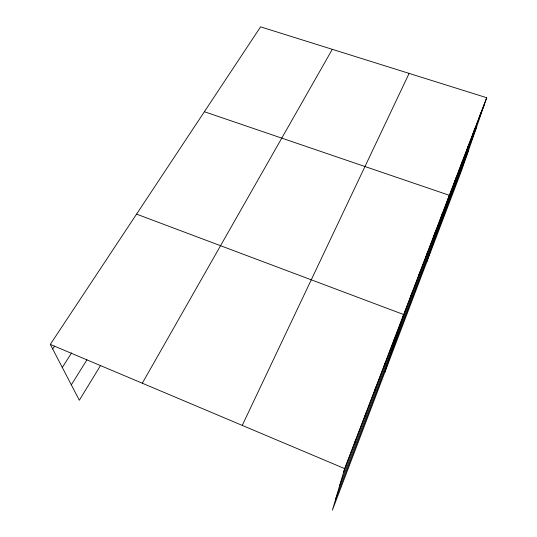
<?xml version="1.0" encoding="UTF-8"?>
<svg xmlns="http://www.w3.org/2000/svg" width="537" height="537" viewBox="0 0 537 537"><rect width="100%" height="100%" fill="white"/><g stroke="black" fill="none" stroke-linecap="round" stroke-linejoin="round"><path stroke-width="0.81" d="M486.697 97.714L344.653 468.62L332.396 510.15L461.625 170.377L486.697 97.714L260.586 26.85L50.303 344.392L79.335 400.246L100.547 365.516M354.4 443.945L355.521 440.239M364.724 416.974L365.945 413.027M374.631 391.084L375.947 386.915M384.156 366.2L385.546 361.837M393.312 342.277L394.782 337.733M384.787 372.403L403.656 314.548L136.566 214.129M410.362 297.726L411.96 292.866M418.31 276.958L419.968 271.964M425.989 256.908L427.687 251.793M433.399 237.535L435.151 232.32M440.562 218.821L442.354 213.498M426.579 262.526L449.321 195.307L204.382 111.723M454.195 183.204L456.061 177.713M460.686 166.242L462.585 160.684M466.968 149.823L468.895 144.191M473.063 133.901L475.017 128.215M478.97 118.469L480.944 112.736M335.753 498.786L468.694 149.89M343.64 472.057L484.696 103.5M339.559 485.898L476.52 127.209M242.241 425.398L409.12 73.401M142.298 383.217L332.302 49.323M71.327 384.834L86.92 359.864M62.299 367.469L71.643 352.883M52.68 348.963L54.512 346.184M50.303 344.392L344.653 468.62"/></g></svg>
